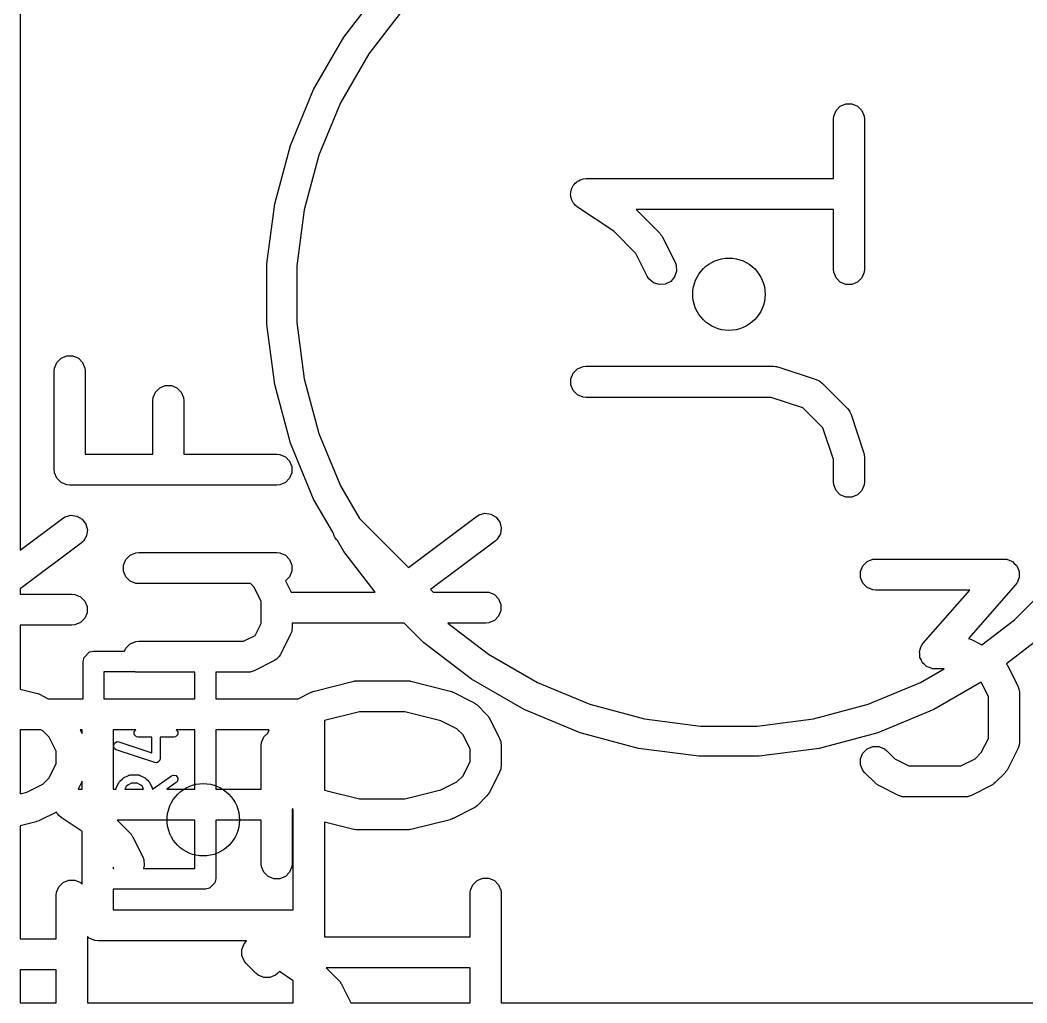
# Model space of a CAD drawing. Extents: x -2.36 to 2.12, y 0.28 to 4.05.
# Drawn here: x -2.0648 to -1.8732, y 3.6833 to 3.8703 of the extents above; entities that cross this region are included whole.
import ezdxf

# ---------------------------------------------------------------- set-up
doc = ezdxf.new("R2010")
doc.units = 0
doc.header["$MEASUREMENT"] = 0
doc.layers.add('BLACK', color=7, linetype='CONTINUOUS')

msp = doc.modelspace()

# ---------------------------------------------------------------- linework, layer by layer
at = {"layer": 'BLACK', "linetype": 'CONTINUOUS'}
for p, q in [((-2.06476, 3.89508), (-2.06476, 3.76941)), ((-2.00318, 3.86706), (-1.99616, 3.8762)), ((-1.99185, 3.87242), (-1.99841, 3.86387)), ((-2.00894, 3.85708), (-2.00318, 3.86706)), ((-1.99841, 3.86387), (-2.0038, 3.85454)), ((-2.01335, 3.84643), (-2.00894, 3.85708)), ((-2.0038, 3.85454), (-2.00792, 3.84459)), ((-1.90955, 3.85308), (-1.90874, 3.8539)), ((-1.90874, 3.8539), (-1.90767, 3.85434)), ((-1.90767, 3.85434), (-1.90652, 3.85434)), ((-1.90652, 3.85434), (-1.90546, 3.8539)), ((-1.90546, 3.8539), (-1.90464, 3.85308)), ((-1.91005, 3.85144), (-1.90999, 3.85202)), ((-1.91005, 3.84011), (-1.91005, 3.85144)), ((-1.90999, 3.85202), (-1.90955, 3.85308)), ((-1.90464, 3.85308), (-1.9042, 3.85202)), ((-1.9042, 3.85202), (-1.90414, 3.85144)), ((-1.90414, 3.85144), (-1.90414, 3.82287)), ((-2.01633, 3.8353), (-2.01335, 3.84643)), ((-2.00792, 3.84459), (-2.01071, 3.83418)), ((-1.95823, 3.83988), (-1.95794, 3.83994)), ((-1.95794, 3.83994), (-1.95767, 3.84005)), ((-1.95767, 3.84005), (-1.9571, 3.84011)), ((-1.9571, 3.84011), (-1.9571, 3.84011)), ((-1.9571, 3.84011), (-1.9571, 3.84011)), ((-1.9571, 3.84011), (-1.9571, 3.84011)), ((-1.9571, 3.84011), (-1.91005, 3.84011)), ((-1.95999, 3.83773), (-1.95988, 3.838)), ((-1.95988, 3.838), (-1.95983, 3.83828)), ((-1.95983, 3.83828), (-1.95966, 3.83853)), ((-1.95966, 3.83853), (-1.95955, 3.8388)), ((-1.95955, 3.8388), (-1.95935, 3.839)), ((-1.95935, 3.839), (-1.95919, 3.83924)), ((-1.95919, 3.83924), (-1.95894, 3.83941)), ((-1.95894, 3.83941), (-1.95874, 3.83961)), ((-1.95874, 3.83961), (-1.95847, 3.83972)), ((-1.95847, 3.83972), (-1.95823, 3.83988)), ((-1.96005, 3.83715), (-1.95999, 3.83744)), ((-1.95999, 3.83687), (-1.96005, 3.83715)), ((-1.95999, 3.83744), (-1.95999, 3.83773)), ((-1.95999, 3.83658), (-1.95999, 3.83687)), ((-1.95988, 3.83631), (-1.95999, 3.83658)), ((-1.95982, 3.83603), (-1.95988, 3.83631)), ((-2.01783, 3.82387), (-2.01633, 3.8353)), ((-2.01071, 3.83418), (-2.01212, 3.8235)), ((-1.95966, 3.83578), (-1.95982, 3.83603)), ((-1.95955, 3.83552), (-1.95966, 3.83578)), ((-1.95935, 3.83531), (-1.95955, 3.83552)), ((-1.95918, 3.83507), (-1.95935, 3.83531)), ((-1.95874, 3.8347), (-1.95918, 3.83507)), ((-1.95184, 3.8301), (-1.95874, 3.8347)), ((-1.95874, 3.8347), (-1.95874, 3.8347)), ((-1.95874, 3.8347), (-1.95874, 3.8347)), ((-1.95874, 3.8347), (-1.95874, 3.8347)), ((-1.91005, 3.83421), (-1.94759, 3.83421)), ((-1.94759, 3.83421), (-1.9431, 3.82972)), ((-1.91005, 3.82287), (-1.91005, 3.83421)), ((-1.94762, 3.82588), (-1.95184, 3.8301)), ((-1.9431, 3.82972), (-1.94292, 3.8295)), ((-1.94292, 3.8295), (-1.94286, 3.82944)), ((-1.94286, 3.82944), (-1.9428, 3.82936)), ((-1.9428, 3.82936), (-1.94274, 3.82927)), ((-1.94274, 3.82927), (-1.94271, 3.8292)), ((-1.94271, 3.8292), (-1.94255, 3.82895)), ((-1.94255, 3.82895), (-1.94017, 3.82419)), ((-1.94545, 3.82155), (-1.94762, 3.82588)), ((-2.01783, 3.8235), (-2.01783, 3.82387)), ((-2.01783, 3.81235), (-2.01783, 3.8235)), ((-2.01212, 3.8235), (-2.01212, 3.81272)), ((-1.94017, 3.82419), (-1.93996, 3.82365)), ((-1.93996, 3.82365), (-1.93988, 3.8225)), ((-1.90999, 3.8223), (-1.91005, 3.82287)), ((-1.90414, 3.82287), (-1.9042, 3.8223)), ((-1.94514, 3.82106), (-1.94545, 3.82155)), ((-1.94427, 3.82031), (-1.94514, 3.82106)), ((-1.94025, 3.82141), (-1.941, 3.82054)), ((-1.93988, 3.8225), (-1.94025, 3.82141)), ((-1.90955, 3.82123), (-1.90999, 3.8223)), ((-1.90874, 3.82042), (-1.90955, 3.82123)), ((-1.90464, 3.82123), (-1.90546, 3.82042)), ((-1.9042, 3.8223), (-1.90464, 3.82123)), ((-1.94318, 3.81994), (-1.94427, 3.82031)), ((-1.94203, 3.82002), (-1.94318, 3.81994)), ((-1.941, 3.82054), (-1.94203, 3.82002)), ((-1.90767, 3.81998), (-1.90874, 3.82042)), ((-1.90652, 3.81998), (-1.90767, 3.81998)), ((-1.90546, 3.82042), (-1.90652, 3.81998)), ((-2.01633, 3.80092), (-2.01783, 3.81235)), ((-2.01212, 3.81272), (-2.01071, 3.80204)), ((-2.05778, 3.80513), (-2.05696, 3.80594)), ((-2.05696, 3.80594), (-2.0559, 3.80638)), ((-2.0559, 3.80638), (-2.05475, 3.80638)), ((-2.05475, 3.80638), (-2.05368, 3.80594)), ((-2.05368, 3.80594), (-2.05287, 3.80513)), ((-2.05827, 3.80349), (-2.05822, 3.80406)), ((-2.05822, 3.80406), (-2.05778, 3.80513)), ((-2.05287, 3.80513), (-2.05243, 3.80406)), ((-2.05243, 3.80406), (-2.05237, 3.80349)), ((-1.95955, 3.80308), (-1.95874, 3.8039)), ((-1.95874, 3.8039), (-1.95767, 3.80434)), ((-1.95767, 3.80434), (-1.9571, 3.8044)), ((-1.9571, 3.8044), (-1.92138, 3.8044)), ((-1.92138, 3.8044), (-1.92109, 3.80437)), ((-1.92109, 3.80437), (-1.92101, 3.80437)), ((-1.92101, 3.80437), (-1.92091, 3.80435)), ((-1.92091, 3.80435), (-1.92081, 3.80434)), ((-1.92081, 3.80434), (-1.92073, 3.80431)), ((-1.92073, 3.80431), (-1.92045, 3.80424)), ((-1.92045, 3.80424), (-1.91331, 3.80186)), ((-2.05827, 3.78474), (-2.05827, 3.80349)), ((-2.05237, 3.80349), (-2.05237, 3.78769)), ((-2.01071, 3.80204), (-2.00792, 3.79163)), ((-1.95999, 3.80202), (-1.95955, 3.80308)), ((-1.95999, 3.80087), (-1.95999, 3.80202)), ((-1.91331, 3.80186), (-1.91278, 3.80163)), ((-1.91278, 3.80163), (-1.9127, 3.80156)), ((-2.03903, 3.7995), (-2.03821, 3.80032)), ((-2.03821, 3.80032), (-2.03715, 3.80076)), ((-2.03715, 3.80076), (-2.036, 3.80076)), ((-2.036, 3.80076), (-2.03493, 3.80032)), ((-2.03493, 3.80032), (-2.03412, 3.7995)), ((-2.01335, 3.78979), (-2.01633, 3.80092)), ((-1.95955, 3.7998), (-1.95999, 3.80087)), ((-1.95874, 3.79899), (-1.95955, 3.7998)), ((-1.9127, 3.80156), (-1.9126, 3.80152)), ((-1.9126, 3.80152), (-1.91215, 3.80115)), ((-1.91215, 3.80115), (-1.90739, 3.79639)), ((-2.03953, 3.79786), (-2.03947, 3.79844)), ((-2.03953, 3.78769), (-2.03953, 3.79786)), ((-2.03947, 3.79844), (-2.03903, 3.7995)), ((-2.03412, 3.7995), (-2.03368, 3.79844)), ((-2.03368, 3.79844), (-2.03362, 3.79786)), ((-2.03362, 3.79786), (-2.03362, 3.78769)), ((-1.95767, 3.79855), (-1.95874, 3.79899)), ((-1.9571, 3.79849), (-1.95767, 3.79855)), ((-1.92186, 3.79849), (-1.9571, 3.79849)), ((-1.91584, 3.79648), (-1.92186, 3.79849)), ((-1.91206, 3.79271), (-1.91584, 3.79648)), ((-1.90739, 3.79639), (-1.90702, 3.79594)), ((-1.90702, 3.79594), (-1.90698, 3.79584)), ((-1.90698, 3.79584), (-1.90691, 3.79576)), ((-1.90691, 3.79576), (-1.90668, 3.79523)), ((-1.90668, 3.79523), (-1.9043, 3.78809)), ((-1.91005, 3.78668), (-1.91206, 3.79271)), ((-2.00792, 3.79163), (-2.0038, 3.78168)), ((-2.00894, 3.77914), (-2.01335, 3.78979)), ((-2.05237, 3.78769), (-2.03953, 3.78769)), ((-2.03362, 3.78769), (-2.01595, 3.78769)), ((-2.01595, 3.78769), (-2.01538, 3.78764)), ((-2.01538, 3.78764), (-2.01431, 3.78719)), ((-2.01431, 3.78719), (-2.0135, 3.78638)), ((-2.0135, 3.78638), (-2.01306, 3.78532)), ((-1.91005, 3.7824), (-1.91005, 3.78668)), ((-1.9043, 3.78809), (-1.90423, 3.78781)), ((-1.90423, 3.78781), (-1.9042, 3.78773)), ((-1.9042, 3.78773), (-1.90419, 3.78763)), ((-1.90419, 3.78763), (-1.90417, 3.78753)), ((-1.90417, 3.78753), (-1.90417, 3.78745)), ((-1.90417, 3.78745), (-1.90414, 3.78716)), ((-1.90414, 3.78716), (-1.90414, 3.7824)), ((-2.05822, 3.78416), (-2.05827, 3.78474)), ((-2.01306, 3.78532), (-2.01306, 3.78416)), ((-2.05778, 3.7831), (-2.05822, 3.78416)), ((-2.05696, 3.78228), (-2.05778, 3.7831)), ((-2.0135, 3.7831), (-2.01431, 3.78228)), ((-2.01306, 3.78416), (-2.0135, 3.7831)), ((-2.0559, 3.78184), (-2.05696, 3.78228)), ((-2.05532, 3.78179), (-2.0559, 3.78184)), ((-2.01595, 3.78179), (-2.05532, 3.78179)), ((-2.01538, 3.78184), (-2.01595, 3.78179)), ((-2.01431, 3.78228), (-2.01538, 3.78184)), ((-2.0038, 3.78168), (-2.00018, 3.77542)), ((-1.90999, 3.78182), (-1.91005, 3.7824)), ((-1.90955, 3.78076), (-1.90999, 3.78182)), ((-1.90874, 3.77994), (-1.90955, 3.78076)), ((-1.90464, 3.78076), (-1.90546, 3.77994)), ((-1.9042, 3.78182), (-1.90464, 3.78076)), ((-1.90414, 3.7824), (-1.9042, 3.78182)), ((-2.0053, 3.77285), (-2.00894, 3.77914)), ((-1.90767, 3.7795), (-1.90874, 3.77994)), ((-1.90652, 3.7795), (-1.90767, 3.7795)), ((-1.90546, 3.77994), (-1.90652, 3.7795)), ((-2.06476, 3.76941), (-2.0567, 3.77546)), ((-2.0567, 3.77546), (-2.05621, 3.77576)), ((-2.05621, 3.77576), (-2.05509, 3.77605)), ((-2.05509, 3.77605), (-2.05395, 3.77588)), ((-2.05395, 3.77588), (-2.05296, 3.7753)), ((-2.05296, 3.7753), (-2.05227, 3.77437)), ((-2.00018, 3.77542), (-1.99091, 3.76614)), ((-1.99091, 3.76614), (-1.97796, 3.77585)), ((-1.97796, 3.77585), (-1.97747, 3.77615)), ((-1.97747, 3.77615), (-1.97635, 3.77644)), ((-1.97635, 3.77644), (-1.97521, 3.77628)), ((-1.97521, 3.77628), (-1.97422, 3.77569)), ((-1.97422, 3.77569), (-1.97353, 3.77477)), ((-2.05227, 3.77437), (-2.05198, 3.77326)), ((-2.05198, 3.77326), (-2.05214, 3.77212)), ((-1.97353, 3.77477), (-1.97324, 3.77365)), ((-1.97324, 3.77365), (-1.9734, 3.77251)), ((-2.05273, 3.77113), (-2.05316, 3.77073)), ((-2.05214, 3.77212), (-2.05273, 3.77113)), ((-2.00489, 3.77185), (-2.0053, 3.77285)), ((-2.00452, 3.7714), (-2.00489, 3.77185)), ((-2.00439, 3.77127), (-2.00452, 3.7714)), ((-2.00318, 3.76916), (-2.00439, 3.77127)), ((-1.97442, 3.77113), (-1.98669, 3.76192)), ((-1.97399, 3.77152), (-1.97442, 3.77113)), ((-1.9734, 3.77251), (-1.97399, 3.77152)), ((-2.05316, 3.77073), (-2.06476, 3.76203)), ((-1.99725, 3.76145), (-2.00318, 3.76916)), ((-2.04509, 3.76657), (-2.04465, 3.76763)), ((-2.04465, 3.76763), (-2.04384, 3.76845)), ((-2.04384, 3.76845), (-2.04277, 3.76889)), ((-2.04277, 3.76889), (-2.0422, 3.76894)), ((-2.0422, 3.76894), (-2.01595, 3.76894)), ((-2.01595, 3.76894), (-2.01538, 3.76889)), ((-2.01538, 3.76889), (-2.01431, 3.76845)), ((-2.01431, 3.76845), (-2.0135, 3.76763)), ((-2.0135, 3.76763), (-2.01306, 3.76657)), ((-1.90444, 3.76641), (-1.90363, 3.76723)), ((-1.90363, 3.76723), (-1.90256, 3.76767)), ((-1.90256, 3.76767), (-1.90199, 3.76772)), ((-1.90199, 3.76772), (-1.87762, 3.76772)), ((-1.87762, 3.76772), (-1.87731, 3.76769)), ((-1.87731, 3.76769), (-1.87723, 3.7677)), ((-1.87723, 3.7677), (-1.87718, 3.76768)), ((-1.87718, 3.76768), (-1.87704, 3.76767)), ((-1.87704, 3.76767), (-1.8766, 3.76748)), ((-1.8766, 3.76748), (-1.87614, 3.76733)), ((-1.87614, 3.76733), (-1.87607, 3.76726)), ((-1.87607, 3.76726), (-1.87597, 3.76723)), ((-1.87597, 3.76723), (-1.87564, 3.76689)), ((-2.04509, 3.76542), (-2.04509, 3.76657)), ((-2.04465, 3.76435), (-2.04509, 3.76542)), ((-2.01306, 3.76542), (-2.0135, 3.76435)), ((-2.01306, 3.76657), (-2.01306, 3.76542)), ((-1.90488, 3.76535), (-1.90444, 3.76641)), ((-1.90488, 3.76419), (-1.90488, 3.76535)), ((-1.87564, 3.76689), (-1.87527, 3.76657)), ((-1.87527, 3.76657), (-1.87523, 3.76648)), ((-1.87523, 3.76648), (-1.87516, 3.76641)), ((-1.87516, 3.76641), (-1.87498, 3.76597)), ((-1.87498, 3.76597), (-1.87476, 3.76554)), ((-1.87476, 3.76554), (-1.87476, 3.76544)), ((-1.87476, 3.76544), (-1.87472, 3.76535)), ((-1.87472, 3.76535), (-1.87472, 3.76487)), ((-2.04384, 3.76354), (-2.04465, 3.76435)), ((-2.04277, 3.7631), (-2.04384, 3.76354)), ((-2.0135, 3.76435), (-2.01426, 3.76359)), ((-2.01426, 3.76359), (-2.01331, 3.76169)), ((-1.90444, 3.76313), (-1.90488, 3.76419)), ((-1.87561, 3.75618), (-1.86799, 3.7638)), ((-1.8749, 3.76375), (-1.87506, 3.7633)), ((-1.87472, 3.76419), (-1.8749, 3.76375)), ((-1.87472, 3.76487), (-1.87469, 3.76439)), ((-1.87469, 3.76439), (-1.87472, 3.76429)), ((-1.87472, 3.76429), (-1.87472, 3.76419)), ((-2.06476, 3.76203), (-2.06476, 3.76105)), ((-2.0422, 3.76304), (-2.04277, 3.7631)), ((-2.02092, 3.76304), (-2.0422, 3.76304)), ((-2.02025, 3.76237), (-2.02092, 3.76304)), ((-2.0189, 3.75967), (-2.02025, 3.76237)), ((-2.01331, 3.76169), (-2.01322, 3.76145)), ((-2.01322, 3.76145), (-1.99725, 3.76145)), ((-1.98669, 3.76192), (-1.98621, 3.76145)), ((-1.98621, 3.76145), (-1.97619, 3.76145)), ((-1.97619, 3.76145), (-1.97561, 3.76139)), ((-1.90363, 3.76232), (-1.90444, 3.76313)), ((-1.90256, 3.76187), (-1.90363, 3.76232)), ((-1.90199, 3.76182), (-1.90256, 3.76187)), ((-1.88412, 3.76182), (-1.90199, 3.76182)), ((-1.89296, 3.75172), (-1.88412, 3.76182)), ((-1.87539, 3.76283), (-1.88433, 3.75262)), ((-1.87522, 3.76308), (-1.87539, 3.76283)), ((-1.87516, 3.76313), (-1.87522, 3.76308)), ((-1.87514, 3.76318), (-1.87516, 3.76313)), ((-1.87506, 3.7633), (-1.87514, 3.76318)), ((-2.06476, 3.76105), (-2.05493, 3.76105)), ((-2.05493, 3.76105), (-2.05435, 3.76099)), ((-2.05435, 3.76099), (-2.05329, 3.76055)), ((-2.05329, 3.76055), (-2.05247, 3.75974)), ((-2.05247, 3.75974), (-2.05203, 3.75868)), ((-2.0189, 3.75544), (-2.0189, 3.75967)), ((-1.97561, 3.76139), (-1.97455, 3.76095)), ((-1.97455, 3.76095), (-1.97373, 3.76013)), ((-1.97373, 3.76013), (-1.97329, 3.75907)), ((-2.05203, 3.75868), (-2.05203, 3.75752)), ((-1.97329, 3.75792), (-1.97373, 3.75685)), ((-1.97329, 3.75907), (-1.97329, 3.75792)), ((-2.05247, 3.75646), (-2.05329, 3.75564)), ((-2.05203, 3.75752), (-2.05247, 3.75646)), ((-1.97455, 3.75604), (-1.97561, 3.7556)), ((-1.97373, 3.75685), (-1.97455, 3.75604)), ((-1.88181, 3.75142), (-1.87561, 3.75618)), ((-2.05493, 3.75515), (-2.06476, 3.75515)), ((-2.06476, 3.75515), (-2.06476, 3.74298)), ((-2.05435, 3.7552), (-2.05493, 3.75515)), ((-2.05329, 3.75564), (-2.05435, 3.7552)), ((-2.02003, 3.75319), (-2.0189, 3.75544)), ((-2.0131, 3.75396), (-2.01331, 3.75342)), ((-2.01306, 3.75417), (-2.0131, 3.75407)), ((-2.0131, 3.75407), (-2.0131, 3.75396)), ((-2.013, 3.75474), (-2.01306, 3.75417)), ((-1.99168, 3.75554), (-2.013, 3.75554)), ((-2.013, 3.75554), (-2.013, 3.75474)), ((-1.98801, 3.75187), (-1.99168, 3.75554)), ((-1.97619, 3.75554), (-1.9834, 3.75554)), ((-1.9834, 3.75554), (-1.97569, 3.74962)), ((-1.97561, 3.7556), (-1.97619, 3.75554)), ((-2.04384, 3.75157), (-2.04277, 3.75201)), ((-2.04277, 3.75201), (-2.0422, 3.75207)), ((-2.0422, 3.75207), (-2.02227, 3.75207)), ((-2.02227, 3.75207), (-2.02003, 3.75319)), ((-2.01331, 3.75342), (-2.01519, 3.74967)), ((-1.97887, 3.74486), (-1.98801, 3.75187)), ((-1.88433, 3.75262), (-1.88379, 3.75241)), ((-1.88379, 3.75241), (-1.88181, 3.75142)), ((-1.87183, 3.75187), (-1.87714, 3.7478)), ((-2.05261, 3.74898), (-2.05154, 3.75005)), ((-2.05154, 3.75005), (-2.05079, 3.7502)), ((-2.05079, 3.7502), (-2.04489, 3.7502)), ((-2.04489, 3.7502), (-2.04465, 3.75076)), ((-2.04465, 3.75076), (-2.04384, 3.75157)), ((-1.89367, 3.75015), (-1.89363, 3.75025)), ((-1.89363, 3.74968), (-1.89367, 3.75015)), ((-1.89363, 3.75035), (-1.89345, 3.75079)), ((-1.89363, 3.75025), (-1.89363, 3.75035)), ((-1.89345, 3.75079), (-1.8933, 3.75125)), ((-1.8933, 3.75125), (-1.89322, 3.75136)), ((-1.89322, 3.75136), (-1.89319, 3.75141)), ((-1.89319, 3.75141), (-1.89314, 3.75147)), ((-1.89314, 3.75147), (-1.89296, 3.75172)), ((-2.05276, 3.74823), (-2.05261, 3.74898)), ((-2.05276, 3.74114), (-2.05276, 3.74823)), ((-2.01651, 3.74835), (-2.02026, 3.74648)), ((-2.01641, 3.74841), (-2.01651, 3.74835)), ((-2.01636, 3.74843), (-2.01641, 3.74841)), ((-2.01631, 3.74848), (-2.01636, 3.74843)), ((-2.01602, 3.74866), (-2.01631, 3.74848)), ((-2.01577, 3.74894), (-2.01602, 3.74866)), ((-2.01549, 3.74918), (-2.01577, 3.74894)), ((-2.01531, 3.74947), (-2.01549, 3.74918)), ((-2.01526, 3.74953), (-2.01531, 3.74947)), ((-2.01525, 3.74958), (-2.01526, 3.74953)), ((-2.01519, 3.74967), (-2.01525, 3.74958)), ((-1.97569, 3.74962), (-1.96635, 3.74423)), ((-1.89363, 3.7492), (-1.89363, 3.74968)), ((-1.8936, 3.7491), (-1.89363, 3.7492)), ((-1.89359, 3.74901), (-1.8936, 3.7491)), ((-1.89338, 3.74858), (-1.89359, 3.74901)), ((-1.89319, 3.74813), (-1.89338, 3.74858)), ((-1.89312, 3.74806), (-1.89319, 3.74813)), ((-1.89308, 3.74797), (-1.89312, 3.74806)), ((-2.04882, 3.74626), (-2.04882, 3.74114)), ((-2.04286, 3.74626), (-2.04882, 3.74626)), ((-2.04277, 3.74622), (-2.04286, 3.74626)), ((-2.0422, 3.74617), (-2.04277, 3.74622)), ((-2.0315, 3.74617), (-2.0422, 3.74617)), ((-2.0315, 3.74114), (-2.0315, 3.74617)), ((-2.02158, 3.74617), (-2.02756, 3.74617)), ((-2.02756, 3.74617), (-2.02756, 3.74114)), ((-2.021, 3.74622), (-2.02158, 3.74617)), ((-2.0209, 3.74626), (-2.021, 3.74622)), ((-2.0208, 3.74627), (-2.0209, 3.74626)), ((-2.02026, 3.74648), (-2.0208, 3.74627)), ((-1.89349, 3.74423), (-1.88901, 3.74682)), ((-1.89272, 3.74766), (-1.89308, 3.74797)), ((-1.89238, 3.74732), (-1.89272, 3.74766)), ((-1.89229, 3.74728), (-1.89238, 3.74732)), ((-1.89221, 3.74721), (-1.89229, 3.74728)), ((-1.89176, 3.74706), (-1.89221, 3.74721)), ((-1.89131, 3.74688), (-1.89176, 3.74706)), ((-1.89117, 3.74686), (-1.89131, 3.74688)), ((-1.89112, 3.74684), (-1.89117, 3.74686)), ((-1.89104, 3.74685), (-1.89112, 3.74684)), ((-1.89074, 3.74682), (-1.89104, 3.74685)), ((-1.88901, 3.74682), (-1.89074, 3.74682)), ((-1.87714, 3.7478), (-1.8771, 3.74774)), ((-1.8771, 3.74774), (-1.87703, 3.74766)), ((-1.87703, 3.74766), (-1.87701, 3.74759)), ((-1.87701, 3.74759), (-1.87685, 3.74734)), ((-1.87685, 3.74734), (-1.87497, 3.74359)), ((-2.00878, 3.74261), (-2.00128, 3.74448)), ((-2.00128, 3.74448), (-2.00118, 3.7445)), ((-2.00118, 3.7445), (-2.00114, 3.74452)), ((-2.00114, 3.74452), (-2.00092, 3.74454)), ((-2.00092, 3.74454), (-2.0007, 3.74457)), ((-2.0007, 3.74457), (-2.00066, 3.74456)), ((-2.00066, 3.74456), (-2.00056, 3.74457)), ((-2.00056, 3.74457), (-1.99119, 3.74457)), ((-1.99119, 3.74457), (-1.99109, 3.74456)), ((-1.99109, 3.74456), (-1.99104, 3.74457)), ((-1.99104, 3.74457), (-1.99083, 3.74454)), ((-1.99083, 3.74454), (-1.99061, 3.74452)), ((-1.99061, 3.74452), (-1.99057, 3.7445)), ((-1.99057, 3.7445), (-1.99047, 3.74448)), ((-1.99047, 3.74448), (-1.98297, 3.74261)), ((-1.96889, 3.73909), (-1.97887, 3.74486)), ((-1.96635, 3.74423), (-1.9564, 3.74011)), ((-1.90344, 3.74011), (-1.89349, 3.74423)), ((-1.88194, 3.7443), (-1.89095, 3.73909)), ((-1.88192, 3.74427), (-1.88194, 3.7443)), ((-1.88057, 3.74158), (-1.88192, 3.74427)), ((-2.06476, 3.74298), (-2.06171, 3.74222)), ((-2.01187, 3.74114), (-2.00938, 3.74239)), ((-2.00938, 3.74239), (-2.00934, 3.7424)), ((-2.00934, 3.7424), (-2.00932, 3.74241)), ((-2.00932, 3.74241), (-2.00908, 3.7425)), ((-2.00908, 3.7425), (-2.00884, 3.74259)), ((-2.00884, 3.74259), (-2.00882, 3.74259)), ((-2.00882, 3.74259), (-2.00878, 3.74261)), ((-1.98297, 3.74261), (-1.98293, 3.74259)), ((-1.98293, 3.74259), (-1.98291, 3.74259)), ((-1.98291, 3.74259), (-1.98267, 3.7425)), ((-1.98267, 3.7425), (-1.98243, 3.74241)), ((-1.98243, 3.74241), (-1.98241, 3.7424)), ((-1.98241, 3.7424), (-1.98237, 3.74239)), ((-1.98237, 3.74239), (-1.97862, 3.74051)), ((-1.87497, 3.74359), (-1.87477, 3.74305)), ((-1.87477, 3.74305), (-1.87476, 3.74295)), ((-1.87476, 3.74295), (-1.87472, 3.74285)), ((-1.87472, 3.74285), (-1.87466, 3.74227)), ((-1.87466, 3.74227), (-1.87466, 3.7329)), ((-2.06171, 3.74222), (-2.06167, 3.7422)), ((-2.06167, 3.7422), (-2.06165, 3.7422)), ((-2.06165, 3.7422), (-2.06141, 3.74211)), ((-2.06141, 3.74211), (-2.06117, 3.74202)), ((-2.06117, 3.74202), (-2.06115, 3.74201)), ((-2.06115, 3.74201), (-2.06111, 3.74199)), ((-2.06111, 3.74199), (-2.05941, 3.74114)), ((-2.05941, 3.74114), (-2.05276, 3.74114)), ((-2.04882, 3.74114), (-2.0315, 3.74114)), ((-2.02756, 3.74114), (-2.01187, 3.74114)), ((-1.97862, 3.74051), (-1.97837, 3.74036)), ((-1.97837, 3.74036), (-1.9783, 3.74033)), ((-1.9783, 3.74033), (-1.97822, 3.74026)), ((-1.88057, 3.7336), (-1.88057, 3.74158)), ((-2.0002, 3.73867), (-2.00689, 3.73699)), ((-1.99155, 3.73867), (-2.0002, 3.73867)), ((-1.98472, 3.73696), (-1.99155, 3.73867)), ((-1.97822, 3.74026), (-1.97813, 3.7402)), ((-1.97813, 3.7402), (-1.97808, 3.74014)), ((-1.97808, 3.74014), (-1.97785, 3.73996)), ((-1.97785, 3.73996), (-1.97598, 3.73808)), ((-1.95824, 3.73468), (-1.96889, 3.73909)), ((-1.9564, 3.74011), (-1.94599, 3.73732)), ((-1.91385, 3.73732), (-1.90344, 3.74011)), ((-1.89095, 3.73909), (-1.9016, 3.73468)), ((-2.00689, 3.73699), (-2.00689, 3.72375)), ((-1.98169, 3.73544), (-1.98472, 3.73696)), ((-1.97598, 3.73808), (-1.97579, 3.73786)), ((-1.97579, 3.73786), (-1.97573, 3.73781)), ((-1.97573, 3.73781), (-1.97567, 3.73772)), ((-1.97567, 3.73772), (-1.97561, 3.73764)), ((-1.97561, 3.73764), (-1.97558, 3.73756)), ((-1.97558, 3.73756), (-1.97542, 3.73732)), ((-1.97542, 3.73732), (-1.97355, 3.73357)), ((-1.94599, 3.73732), (-1.93531, 3.73591)), ((-1.92453, 3.73591), (-1.91385, 3.73732)), ((-2.06476, 3.73524), (-2.06476, 3.72306)), ((-2.0608, 3.73524), (-2.06476, 3.73524)), ((-2.06043, 3.73505), (-2.0608, 3.73524)), ((-2.05923, 3.73385), (-2.06043, 3.73505)), ((-2.05332, 3.73524), (-2.05295, 3.7345)), ((-2.05295, 3.73524), (-2.05332, 3.73524)), ((-2.05295, 3.7345), (-2.05295, 3.73524)), ((-2.04275, 3.73524), (-2.04705, 3.73524)), ((-2.04705, 3.73524), (-2.04705, 3.72395)), ((-2.04306, 3.73493), (-2.04275, 3.73524)), ((-2.04306, 3.73433), (-2.04306, 3.73493)), ((-2.03508, 3.73524), (-2.03478, 3.73493)), ((-2.0315, 3.73524), (-2.03508, 3.73524)), ((-2.03478, 3.73493), (-2.03478, 3.73433)), ((-2.0315, 3.72395), (-2.0315, 3.73524)), ((-2.02756, 3.73524), (-2.02756, 3.72395)), ((-2.01736, 3.73524), (-2.02756, 3.73524)), ((-2.01841, 3.73389), (-2.01767, 3.73462)), ((-2.01767, 3.73462), (-2.01736, 3.73524)), ((-1.98049, 3.73425), (-1.98169, 3.73544)), ((-1.94711, 3.7317), (-1.95824, 3.73468)), ((-1.93531, 3.73591), (-1.92453, 3.73591)), ((-1.9016, 3.73468), (-1.91273, 3.7317)), ((-2.05788, 3.73116), (-2.05923, 3.73385)), ((-2.04701, 3.73213), (-2.04682, 3.73271)), ((-2.04682, 3.73271), (-2.04628, 3.73298)), ((-2.04628, 3.73298), (-2.04598, 3.73294)), ((-2.04598, 3.73294), (-2.0397, 3.73085)), ((-2.04263, 3.7339), (-2.04306, 3.73433)), ((-2.04233, 3.73384), (-2.04263, 3.7339)), ((-2.0397, 3.73384), (-2.04233, 3.73384)), ((-2.0397, 3.73085), (-2.0397, 3.73384)), ((-2.0355, 3.73384), (-2.03813, 3.73384)), ((-2.03813, 3.73384), (-2.03813, 3.72975)), ((-2.0352, 3.7339), (-2.0355, 3.73384)), ((-2.03478, 3.73433), (-2.0352, 3.7339)), ((-2.0189, 3.73225), (-2.01885, 3.73282)), ((-2.01885, 3.73282), (-2.01841, 3.73389)), ((-1.97914, 3.73155), (-1.98049, 3.73425)), ((-1.97355, 3.73357), (-1.97334, 3.73303)), ((-1.97334, 3.73303), (-1.97333, 3.73292)), ((-1.97333, 3.73292), (-1.97329, 3.73282)), ((-1.97329, 3.73282), (-1.97324, 3.73225)), ((-1.88192, 3.7309), (-1.88057, 3.7336)), ((-1.87466, 3.7329), (-1.87472, 3.73232)), ((-2.05788, 3.7288), (-2.05788, 3.73116)), ((-2.04674, 3.73159), (-2.04701, 3.73213)), ((-2.04648, 3.73144), (-2.04674, 3.73159)), ((-2.03916, 3.72901), (-2.04648, 3.73144)), ((-2.0189, 3.72395), (-2.0189, 3.73225)), ((-1.97914, 3.72919), (-1.97914, 3.73155)), ((-1.97324, 3.73225), (-1.97324, 3.7285)), ((-1.93568, 3.7302), (-1.94711, 3.7317)), ((-1.91273, 3.7317), (-1.92416, 3.7302)), ((-1.90488, 3.72973), (-1.90444, 3.73079)), ((-1.90444, 3.73079), (-1.90363, 3.73161)), ((-1.90363, 3.73161), (-1.90256, 3.73205)), ((-1.90256, 3.73205), (-1.90141, 3.73205)), ((-1.90141, 3.73205), (-1.90035, 3.73161)), ((-1.90035, 3.73161), (-1.8999, 3.73124)), ((-1.8999, 3.73124), (-1.89836, 3.7297)), ((-1.88311, 3.7297), (-1.88192, 3.7309)), ((-1.87497, 3.73158), (-1.87685, 3.72783)), ((-1.87477, 3.73212), (-1.87497, 3.73158)), ((-1.87476, 3.73223), (-1.87477, 3.73212)), ((-1.87472, 3.73232), (-1.87476, 3.73223)), ((-2.03886, 3.72897), (-2.03916, 3.72901)), ((-2.03874, 3.72903), (-2.03886, 3.72897)), ((-2.03861, 3.72903), (-2.03874, 3.72903)), ((-2.03849, 3.72915), (-2.03861, 3.72903)), ((-2.03832, 3.72924), (-2.03849, 3.72915)), ((-2.03828, 3.72936), (-2.03832, 3.72924)), ((-2.03819, 3.72945), (-2.03828, 3.72936)), ((-2.03813, 3.72975), (-2.03819, 3.72945)), ((-1.98049, 3.7265), (-1.97914, 3.72919)), ((-1.92416, 3.7302), (-1.93568, 3.7302)), ((-1.90488, 3.72857), (-1.90488, 3.72973)), ((-1.89836, 3.7297), (-1.89567, 3.72835)), ((-1.88581, 3.72835), (-1.88311, 3.7297)), ((-2.05923, 3.7261), (-2.05788, 3.7288)), ((-1.97355, 3.72718), (-1.97542, 3.72343)), ((-1.97334, 3.72772), (-1.97355, 3.72718)), ((-1.97333, 3.72782), (-1.97334, 3.72772)), ((-1.97329, 3.72792), (-1.97333, 3.72782)), ((-1.97324, 3.7285), (-1.97329, 3.72792)), ((-1.90444, 3.72751), (-1.90488, 3.72857)), ((-1.90408, 3.72706), (-1.90444, 3.72751)), ((-1.9022, 3.72519), (-1.90408, 3.72706)), ((-1.89567, 3.72835), (-1.88581, 3.72835)), ((-1.8774, 3.72706), (-1.87928, 3.72519)), ((-1.87722, 3.72729), (-1.8774, 3.72706)), ((-1.87716, 3.72734), (-1.87722, 3.72729)), ((-1.8771, 3.72743), (-1.87716, 3.72734)), ((-1.87703, 3.72751), (-1.8771, 3.72743)), ((-1.87701, 3.72758), (-1.87703, 3.72751)), ((-1.87685, 3.72783), (-1.87701, 3.72758)), ((-2.06043, 3.72491), (-2.05923, 3.7261)), ((-2.05295, 3.72545), (-2.0537, 3.72395)), ((-2.05295, 3.72395), (-2.05295, 3.72545)), ((-2.04644, 3.72426), (-2.04596, 3.72523)), ((-2.04596, 3.72523), (-2.04588, 3.72533)), ((-2.04588, 3.72533), (-2.04581, 3.72543)), ((-2.04581, 3.72543), (-2.04532, 3.72592)), ((-2.04532, 3.72592), (-2.04522, 3.72599)), ((-2.04522, 3.72599), (-2.04512, 3.72607)), ((-2.04512, 3.72607), (-2.04414, 3.72656)), ((-2.0436, 3.72507), (-2.0443, 3.72472)), ((-2.04414, 3.72656), (-2.0441, 3.72657)), ((-2.0441, 3.72657), (-2.04409, 3.72658)), ((-2.04409, 3.72658), (-2.04397, 3.72661)), ((-2.04397, 3.72661), (-2.04385, 3.72664)), ((-2.04385, 3.72664), (-2.04383, 3.72663)), ((-2.04383, 3.72663), (-2.04379, 3.72664)), ((-2.04379, 3.72664), (-2.04233, 3.72664)), ((-2.04251, 3.72507), (-2.0436, 3.72507)), ((-2.04182, 3.72472), (-2.04251, 3.72507)), ((-2.04233, 3.72664), (-2.04229, 3.72663)), ((-2.04229, 3.72663), (-2.04227, 3.72664)), ((-2.04227, 3.72664), (-2.04215, 3.72661)), ((-2.04215, 3.72661), (-2.04203, 3.72658)), ((-2.04203, 3.72658), (-2.04201, 3.72657)), ((-2.04201, 3.72657), (-2.04198, 3.72656)), ((-2.04198, 3.72656), (-2.041, 3.72607)), ((-2.041, 3.72607), (-2.0409, 3.72599)), ((-2.0409, 3.72599), (-2.0408, 3.72592)), ((-2.0408, 3.72592), (-2.04031, 3.72543)), ((-2.04031, 3.72543), (-2.04024, 3.72533)), ((-2.04024, 3.72533), (-2.04016, 3.72523)), ((-2.04016, 3.72523), (-2.03967, 3.72426)), ((-2.0396, 3.72395), (-2.03596, 3.7265)), ((-2.03505, 3.72521), (-2.03685, 3.72395)), ((-2.03596, 3.7265), (-2.03567, 3.72662)), ((-2.03567, 3.72662), (-2.03508, 3.72652)), ((-2.03508, 3.72652), (-2.03474, 3.72602)), ((-2.03484, 3.72543), (-2.03505, 3.72521)), ((-2.03474, 3.72602), (-2.03484, 3.72543)), ((-1.98472, 3.72378), (-1.98169, 3.7253)), ((-1.98169, 3.7253), (-1.98049, 3.7265)), ((-1.90197, 3.725), (-1.9022, 3.72519)), ((-1.87928, 3.72519), (-1.8795, 3.725)), ((-2.06476, 3.72306), (-2.06346, 3.72339)), ((-2.06346, 3.72339), (-2.06043, 3.72491)), ((-2.0537, 3.72395), (-2.05295, 3.72395)), ((-2.04705, 3.72395), (-2.04652, 3.72395)), ((-2.04653, 3.72396), (-2.04649, 3.72408)), ((-2.04652, 3.72395), (-2.04653, 3.72396)), ((-2.04649, 3.72408), (-2.04647, 3.7242)), ((-2.04647, 3.7242), (-2.04645, 3.72422)), ((-2.04645, 3.72422), (-2.04644, 3.72426)), ((-2.04461, 3.72441), (-2.04484, 3.72395)), ((-2.04484, 3.72395), (-2.04128, 3.72395)), ((-2.0443, 3.72472), (-2.04461, 3.72441)), ((-2.04151, 3.72441), (-2.04182, 3.72472)), ((-2.04128, 3.72395), (-2.04151, 3.72441)), ((-2.03967, 3.72426), (-2.03966, 3.72422)), ((-2.03966, 3.72422), (-2.03965, 3.7242)), ((-2.03965, 3.7242), (-2.03963, 3.72408)), ((-2.03963, 3.72408), (-2.03959, 3.72396)), ((-2.03959, 3.72396), (-2.0396, 3.72395)), ((-2.0396, 3.72395), (-2.0396, 3.72395)), ((-2.03685, 3.72395), (-2.0315, 3.72395)), ((-2.02756, 3.72395), (-2.0189, 3.72395)), ((-2.00689, 3.72375), (-2.0002, 3.72208)), ((-1.99155, 3.72208), (-1.98472, 3.72378)), ((-1.97561, 3.72311), (-1.97567, 3.72303)), ((-1.97558, 3.72318), (-1.97561, 3.72311)), ((-1.97542, 3.72343), (-1.97558, 3.72318)), ((-1.90192, 3.72494), (-1.90197, 3.725)), ((-1.90183, 3.72489), (-1.90192, 3.72494)), ((-1.90175, 3.72482), (-1.90183, 3.72489)), ((-1.90168, 3.72479), (-1.90175, 3.72482)), ((-1.90143, 3.72463), (-1.90168, 3.72479)), ((-1.89768, 3.72276), (-1.90143, 3.72463)), ((-1.88004, 3.72463), (-1.88379, 3.72276)), ((-1.8798, 3.72479), (-1.88004, 3.72463)), ((-1.87972, 3.72482), (-1.8798, 3.72479)), ((-1.87964, 3.72489), (-1.87972, 3.72482)), ((-1.87955, 3.72494), (-1.87964, 3.72489)), ((-1.8795, 3.725), (-1.87955, 3.72494)), ((-2.0002, 3.72208), (-1.99155, 3.72208)), ((-1.97598, 3.72266), (-1.97785, 3.72078)), ((-1.97579, 3.72289), (-1.97598, 3.72266)), ((-1.97573, 3.72294), (-1.97579, 3.72289)), ((-1.97567, 3.72303), (-1.97573, 3.72294)), ((-1.89714, 3.72255), (-1.89768, 3.72276)), ((-1.89704, 3.72255), (-1.89714, 3.72255)), ((-1.89694, 3.7225), (-1.89704, 3.72255)), ((-1.89636, 3.72245), (-1.89694, 3.7225)), ((-1.88511, 3.72245), (-1.89636, 3.72245)), ((-1.88454, 3.7225), (-1.88511, 3.72245)), ((-1.88444, 3.72255), (-1.88454, 3.7225)), ((-1.88433, 3.72255), (-1.88444, 3.72255)), ((-1.88379, 3.72276), (-1.88433, 3.72255)), ((-2.05787, 3.71958), (-2.06111, 3.71796)), ((-2.05778, 3.71936), (-2.05787, 3.71958)), ((-2.05757, 3.71915), (-2.05778, 3.71936)), ((-2.0128, 3.72006), (-2.013, 3.72017)), ((-2.013, 3.72017), (-2.013, 3.70975)), ((-2.0128, 3.70098), (-2.0128, 3.72006)), ((-1.97862, 3.72023), (-1.98237, 3.71836)), ((-1.97837, 3.72039), (-1.97862, 3.72023)), ((-1.9783, 3.72042), (-1.97837, 3.72039)), ((-1.97822, 3.72048), (-1.9783, 3.72042)), ((-1.97813, 3.72054), (-1.97822, 3.72048)), ((-1.97808, 3.7206), (-1.97813, 3.72054)), ((-1.97785, 3.72078), (-1.97808, 3.7206)), ((-2.06171, 3.71774), (-2.06476, 3.71698)), ((-2.06167, 3.71775), (-2.06171, 3.71774)), ((-2.06165, 3.71776), (-2.06167, 3.71775)), ((-2.06141, 3.71785), (-2.06165, 3.71776)), ((-2.06117, 3.71793), (-2.06141, 3.71785)), ((-2.06115, 3.71795), (-2.06117, 3.71793)), ((-2.06111, 3.71796), (-2.06115, 3.71795)), ((-2.05741, 3.71891), (-2.05757, 3.71915)), ((-2.05696, 3.71854), (-2.05741, 3.71891)), ((-2.05295, 3.71587), (-2.05696, 3.71854)), ((-2.05696, 3.71854), (-2.05696, 3.71854)), ((-2.05696, 3.71854), (-2.05696, 3.71854)), ((-2.05696, 3.71854), (-2.05696, 3.71854)), ((-2.0315, 3.71804), (-2.04632, 3.71804)), ((-2.04632, 3.71804), (-2.04386, 3.71559)), ((-2.0315, 3.70886), (-2.0315, 3.71804)), ((-2.0189, 3.71804), (-2.02756, 3.71804)), ((-2.02756, 3.71804), (-2.02756, 3.70689)), ((-2.0189, 3.70975), (-2.0189, 3.71804)), ((-2.00128, 3.71626), (-2.00689, 3.71766)), ((-2.00689, 3.71766), (-2.00689, 3.69583)), ((-1.98297, 3.71813), (-1.99047, 3.71626)), ((-1.98293, 3.71815), (-1.98297, 3.71813)), ((-1.98291, 3.71815), (-1.98293, 3.71815)), ((-1.98267, 3.71824), (-1.98291, 3.71815)), ((-1.98243, 3.71833), (-1.98267, 3.71824)), ((-1.98241, 3.71834), (-1.98243, 3.71833)), ((-1.98237, 3.71836), (-1.98241, 3.71834)), ((-2.06476, 3.71698), (-2.06476, 3.69543)), ((-2.05295, 3.70585), (-2.05295, 3.71587)), ((-2.04386, 3.71559), (-2.04367, 3.71536)), ((-2.00118, 3.71624), (-2.00128, 3.71626)), ((-2.00114, 3.71623), (-2.00118, 3.71624)), ((-2.00092, 3.71621), (-2.00114, 3.71623)), ((-2.0007, 3.71617), (-2.00092, 3.71621)), ((-2.00066, 3.71618), (-2.0007, 3.71617)), ((-2.00056, 3.71617), (-2.00066, 3.71618)), ((-1.99119, 3.71617), (-2.00056, 3.71617)), ((-1.99109, 3.71618), (-1.99119, 3.71617)), ((-1.99104, 3.71617), (-1.99109, 3.71618)), ((-1.99083, 3.71621), (-1.99104, 3.71617)), ((-1.99061, 3.71623), (-1.99083, 3.71621)), ((-1.99057, 3.71624), (-1.99061, 3.71623)), ((-1.99047, 3.71626), (-1.99057, 3.71624)), ((-2.04367, 3.71536), (-2.04362, 3.71531)), ((-2.04362, 3.71531), (-2.04356, 3.71522)), ((-2.04356, 3.71522), (-2.04349, 3.71514)), ((-2.04349, 3.71514), (-2.04346, 3.71507)), ((-2.04346, 3.71507), (-2.04331, 3.71482)), ((-2.04331, 3.71482), (-2.04143, 3.71107)), ((-2.04143, 3.71107), (-2.04123, 3.71053)), ((-2.04123, 3.71053), (-2.04114, 3.70938)), ((-2.01885, 3.70917), (-2.0189, 3.70975)), ((-2.013, 3.70975), (-2.01306, 3.70917)), ((-2.04693, 3.70886), (-2.04705, 3.70909)), ((-2.04705, 3.70909), (-2.04705, 3.70886)), ((-2.04705, 3.70886), (-2.04693, 3.70886)), ((-2.04114, 3.70938), (-2.04132, 3.70886)), ((-2.04132, 3.70886), (-2.0315, 3.70886)), ((-2.01841, 3.70811), (-2.01885, 3.70917)), ((-2.01759, 3.70729), (-2.01841, 3.70811)), ((-2.0135, 3.70811), (-2.01431, 3.70729)), ((-2.01306, 3.70917), (-2.0135, 3.70811)), ((-2.05738, 3.70537), (-2.05657, 3.70619)), ((-2.05657, 3.70619), (-2.0555, 3.70663)), ((-2.0555, 3.70663), (-2.05435, 3.70663)), ((-2.05435, 3.70663), (-2.05329, 3.70619)), ((-2.05329, 3.70619), (-2.05295, 3.70585)), ((-2.02771, 3.70614), (-2.02877, 3.70507)), ((-2.02756, 3.70689), (-2.02771, 3.70614)), ((-2.01653, 3.70685), (-2.01759, 3.70729)), ((-2.01538, 3.70685), (-2.01653, 3.70685)), ((-2.01431, 3.70729), (-2.01538, 3.70685)), ((-1.97864, 3.70576), (-1.97783, 3.70658)), ((-1.97783, 3.70658), (-1.97676, 3.70702)), ((-1.97676, 3.70702), (-1.97561, 3.70702)), ((-1.97561, 3.70702), (-1.97455, 3.70658)), ((-1.97455, 3.70658), (-1.97373, 3.70576)), ((-2.05788, 3.70373), (-2.05782, 3.70431)), ((-2.05782, 3.70431), (-2.05738, 3.70537)), ((-2.02953, 3.70492), (-2.04705, 3.70492)), ((-2.04705, 3.70492), (-2.04705, 3.70098)), ((-2.02877, 3.70507), (-2.02953, 3.70492)), ((-1.97914, 3.70412), (-1.97908, 3.7047)), ((-1.97914, 3.69583), (-1.97914, 3.70412)), ((-1.97908, 3.7047), (-1.97864, 3.70576)), ((-1.97373, 3.70576), (-1.97329, 3.7047)), ((-1.97329, 3.7047), (-1.97324, 3.70412)), ((-1.97324, 3.70412), (-1.97324, 3.68327)), ((-2.05788, 3.69543), (-2.05788, 3.70373)), ((-2.04705, 3.70098), (-2.0128, 3.70098)), ((-2.06476, 3.69543), (-2.05788, 3.69543)), ((-2.05164, 3.69558), (-2.05198, 3.69591)), ((-2.05198, 3.69591), (-2.05198, 3.68327)), ((-2.05058, 3.69514), (-2.05164, 3.69558)), ((-2.05, 3.69508), (-2.05058, 3.69514)), ((-2.02167, 3.69508), (-2.05, 3.69508)), ((-2.0223, 3.69417), (-2.02216, 3.69452)), ((-2.02216, 3.69452), (-2.02179, 3.69496)), ((-2.02216, 3.69452), (-2.02216, 3.69452)), ((-2.02179, 3.69496), (-2.02167, 3.69508)), ((-2.00689, 3.69583), (-1.97914, 3.69583)), ((-2.0226, 3.69345), (-2.0223, 3.69417)), ((-2.0226, 3.6923), (-2.0226, 3.69345)), ((-2.02216, 3.69124), (-2.0226, 3.6923)), ((-2.02179, 3.69079), (-2.02216, 3.69124)), ((-2.02216, 3.69124), (-2.02216, 3.69124)), ((-2.01991, 3.68891), (-2.02179, 3.69079)), ((-2.05788, 3.68953), (-2.06476, 3.68953)), ((-2.06476, 3.68953), (-2.06476, 3.68327)), ((-2.05788, 3.68327), (-2.05788, 3.68953)), ((-2.01947, 3.68855), (-2.01991, 3.68891)), ((-2.01574, 3.68891), (-2.01619, 3.68855)), ((-2.01542, 3.68923), (-2.01574, 3.68891)), ((-2.0128, 3.68749), (-2.01542, 3.68923)), ((-1.97914, 3.68992), (-2.00655, 3.68992)), ((-2.00655, 3.68992), (-2.0041, 3.68746)), ((-1.97914, 3.68327), (-1.97914, 3.68992)), ((-2.0184, 3.68811), (-2.01947, 3.68855)), ((-2.01725, 3.68811), (-2.0184, 3.68811)), ((-2.01619, 3.68855), (-2.01725, 3.68811)), ((-2.0128, 3.68327), (-2.0128, 3.68749)), ((-2.0041, 3.68746), (-2.00391, 3.68724)), ((-2.00391, 3.68724), (-2.00385, 3.68719)), ((-2.00385, 3.68719), (-2.0038, 3.6871)), ((-2.0038, 3.6871), (-2.00373, 3.68702)), ((-2.00373, 3.68702), (-2.0037, 3.68695)), ((-2.0037, 3.68695), (-2.00354, 3.6867)), ((-2.00354, 3.6867), (-2.00183, 3.68327)), ((-2.06476, 3.68327), (-2.05788, 3.68327)), ((-2.05198, 3.68327), (-2.0128, 3.68327)), ((-2.00183, 3.68327), (-1.97914, 3.68327)), ((-1.97324, 3.68327), (-1.85295, 3.68327))]:
    msp.add_line(p, q, dxfattribs=at)
at = {"layer": 'BLACK'}
for centre in [(-1.92992, 3.81811), (-1.92992, 3.81811), (-2.02992, 3.71811), (-2.02992, 3.71811)]:
    msp.add_circle(centre, 0.00689, dxfattribs=at)

doc.saveas('drawing.dxf')
